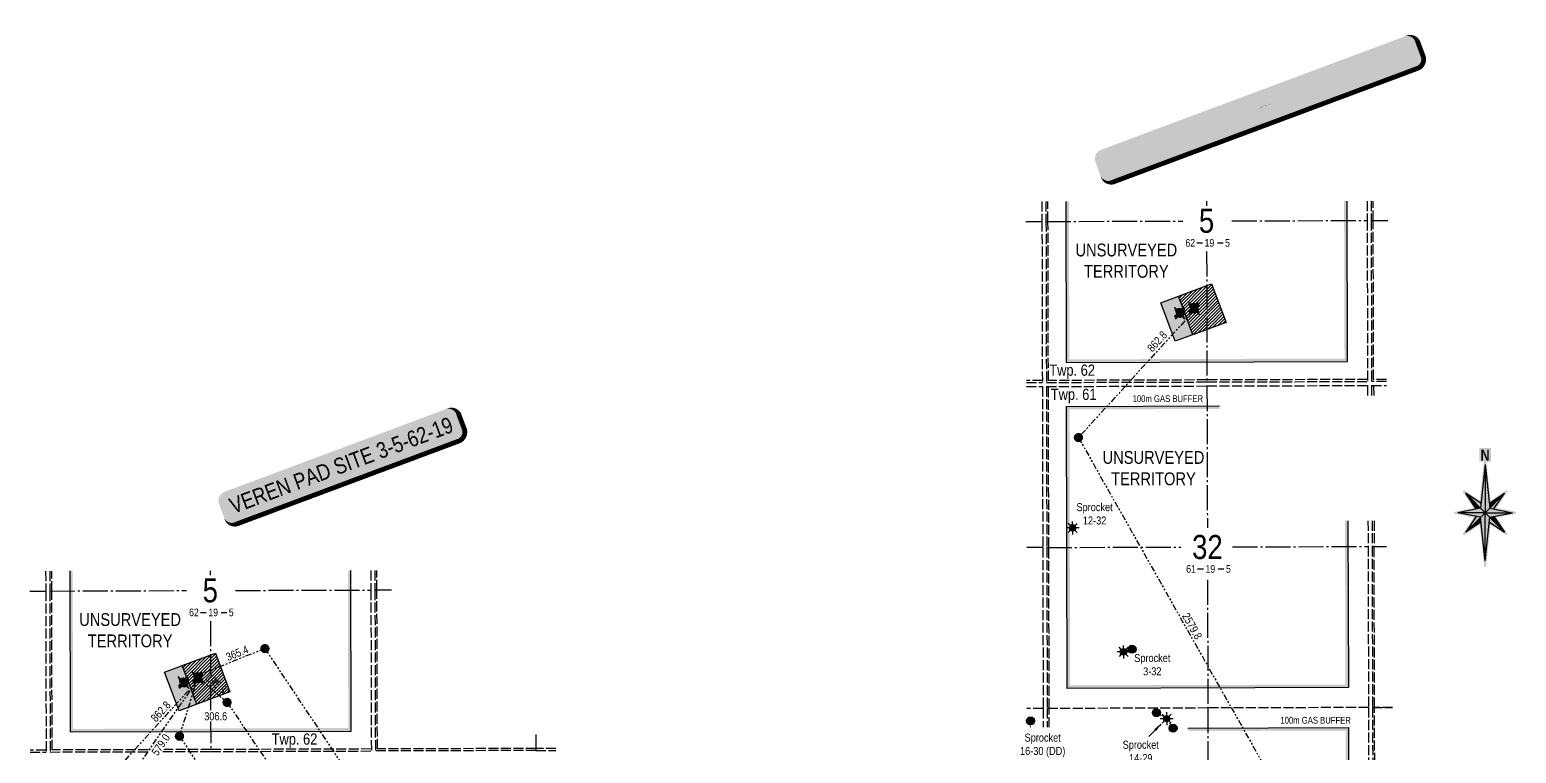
# Model space of a CAD drawing. Extents: x 508832 to 545988, y 6015023 to 6034705.
# Drawn here: x 520842 to 528270, y 6025108 to 6028722 of the extents above; entities that cross this region are included whole.
import ezdxf
from ezdxf.enums import TextEntityAlignment as Align

# ---------------------------------------------------------------- set-up
doc = ezdxf.new("R2018")
doc.units = 0
doc.header["$LTSCALE"] = 5
for name, pattern in [('foc-DOT', [1, 0.2, -0.8]), ('foc-DRILLPATH', [14.75, 6, -1.75, 1.75, -1.75, 1.75, -1.75]), ('foc-QUARTERLINE', [33, 25, -3, 2, -3]), ('foc-TRAV', [1.875, 1.25, -0.625]), ('foc-UNSURVEYED', [12.5, 10, -2.5])]:
    doc.linetypes.add(name, pattern=pattern)
for name, color, linetype in [('10', 1, 'Continuous'), ('9', 3, 'Continuous'), ('ABADATA-DRILL', 8, 'foc-DOT'), ('ABADATA-DRILL-T', 8, 'Continuous'), ('AS-TARGET-GAS', 182, 'Continuous'), ('AS-TARGET-GAS-H', 181, 'Continuous'), ('AS-UNDERLAY-H', 141, 'Continuous'), ('CG-NORTH', 7, 'Continuous'), ('D-TXT', 7, 'Continuous'), ('DETAIL-HZ-Existing', 8, 'foc-DOT'), ('L-BD', 7, 'Continuous'), ('L-MON', 1, 'Continuous'), ('L-QSEC', 8, 'foc-QUARTERLINE'), ('L-SECLBL', 7, 'Continuous'), ('L-UNS-T', 3, 'Continuous'), ('L-USEC', 7, 'foc-UNSURVEYED'), ('P-PDRILLPATH', 12, 'foc-DRILLPATH'), ('P-PROPOSED', 10, 'Continuous'), ('P-PROPOSED-EXISTING-H', 59, 'Continuous'), ('P-PROPOSED-H', 21, 'Continuous'), ('P-TRAV', 4, 'foc-TRAV')]:
    doc.layers.add(name, color=color, linetype=linetype)
doc.styles.add('80', font='ARIALN.TTF', dxfattribs={"height": 10})
doc.styles.add('80CG', font='ARIALN.TTF', dxfattribs={"height": 10})
doc.styles.add('80L', font='ARIALN.TTF', dxfattribs={"height": 10})
doc.styles.add('BOLD', font='ARIALNB.TTF')
doc.styles.add('SIMPLEX', font='ARIALN.TTF')
doc.styles.get("Standard").update_dxf_attribs({"font": 'ARIALN.TTF'})
doc.dimstyles.new('Compass 5 000', dxfattribs={"dimscale": 5, "dimtxt": 9, "dimasz": 2, "dimexe": 0.2, "dimexo": 0.0625, "dimgap": 0.5, "dimtad": 0, "dimtih": 1, "dimtoh": 1, "dimzin": 0, "dimdsep": 46, "dimtxsty": '80CG', "dimcen": 0.1, "dimse1": 1, "dimse2": 1, "dimclrd": 256, "dimclrt": 256, "dimaunit": 1, "dimadec": 4, "dimazin": 0, "dimtfac": 0.06, "dimtofl": 0, "dimtmove": 0, "dimatfit": 1, "dimfxl": 0.2, "dimtolj": 1, "dimtzin": 0, "dimlwd": -1, "dimarcsym": 0})

# ---------------------------------------------------------------- blocks, each defined once
blk = doc.blocks.new('L-SECLBL')
at = {"layer": '9', "color": 7}
for p, q in [((-5.1, -27.8), (-12.3, -27.8)), ((20.7, -27.8), (13.5, -27.8))]:
    blk.add_line(p, q, dxfattribs=at)
at = {"layer": '10', "color": 2, "style": 'SIMPLEX'}
blk.add_attdef('SEC', text='', height=30, dxfattribs=at).set_placement((0, 0), align=Align.MIDDLE)
at = {"layer": '10', "color": 5, "style": '80L'}
blk.add_attdef('TWP', text='', height=9.5, dxfattribs=at).set_placement((-14.4, -27.4), align=Align.MIDDLE_RIGHT)
blk.add_attdef('RGE', text='', height=9.5, dxfattribs=at).set_placement((3.6, -27.4), align=Align.MIDDLE_CENTER)
blk.add_attdef('MER', text='', height=9.5, dxfattribs=at).set_placement((23.2, -27.4), align=Align.MIDDLE_LEFT)
blk = doc.blocks.new('*U69')
h = blk.add_hatch(color=255)
edge = h.paths.add_edge_path()
edge.add_line((-74, -11.5), (74, -11.5))
edge.add_arc((74, -5.5), 6, 270, 360)
edge.add_line((80, -5.5), (80, 4))
edge.add_arc((74, 4), 6, 0, 90)
edge.add_line((74, 10), (-74, 10))
edge.add_arc((-74, 4), 6, 90, 180)
edge.add_line((-80, 4), (-80, -5.5))
edge.add_arc((-74, -5.5), 6, 180, 270)
at = {"color": 14, "flags": 128}
blk.add_lwpolyline([(-74, -11.5, 3, 3, 0), (74, -11.5, 3, 3, 0.414214), (80, -5.5, 3, 3, 0), (80, 4, 3, 0, 0.414214), (74, 10, 0, 0, 0), (-74, 10, 0, 0, 0.414214), (-80, 4, 0, 0, 0), (-80, -5.5, 0, 3, 0.414214)], format="xyseb", close=True, dxfattribs=at)
at = {"insert": (0, 0), "char_height": 10, "attachment_point": 5, "style": '80'}
blk.add_mtext_dynamic_manual_height_columns('\\pxqc;{\\C14;VEREN PAD SITE 3-5-62-19}', width=412.2262, gutter_width=45, heights=[0], dxfattribs=at)
blk = doc.blocks.new('plbh')
at = {"layer": 'L-MON'}
h = blk.add_hatch(color=255, dxfattribs=at)
h.dxf.hatch_style = 1
edge = h.paths.add_edge_path()
edge.add_arc((0, 0), 1.16, 0, 360)
h = blk.add_hatch(color=256, dxfattribs=at)
h.dxf.hatch_style = 1
h.paths.add_polyline_path([(0.96, 0, 1), (-0.96, 0, 1)])
h.paths.add_polyline_path([(0.91, 0, 1), (-0.91, 0, 1)], flags=16)
h = blk.add_hatch(color=256, dxfattribs=at)
h.dxf.hatch_style = 1
h.paths.add_polyline_path([(0.45, 0, 1), (-0.45, 0, 1)])
h.paths.add_polyline_path([(0.4, 0, 1), (-0.4, 0, 1)], flags=16)
at = {"layer": 'L-MON', "color": 240}
for radius in [0.96, 0.91, 0.45, 0.4]:
    blk.add_circle((0, 0), radius, dxfattribs=at)
blk = doc.blocks.new('NORTH')
h = blk.add_hatch(color=141)
h.dxf.hatch_style = 1
edge = h.paths.add_edge_path()
edge.add_line((-2.5, 97.8), (-11.3, 97.8))
edge.add_line((-11.3, 97.8), (-11.3, 124.5))
edge.add_line((-11.3, 124.5), (11.4, 124.5))
edge.add_line((11.4, 124.5), (11.4, 97.8))
edge.add_line((11.4, 97.8), (2.5, 97.8))
edge.add_line((2.5, 97.8), (10.4, 22.8))
edge.add_line((10.4, 22.8), (39.9, 42.7))
edge.add_arc((41, 41), 2, -34, 124, ccw=False)
edge.add_line((42.7, 39.9), (22, 9.2))
edge.add_line((22, 9.2), (58.3, 2))
edge.add_arc((57.9, 0), 2, -78.6499, 78.6499, ccw=False)
edge.add_line((58.3, -2), (22, -9.2))
edge.add_line((22, -9.2), (42.7, -39.9))
edge.add_arc((41, -41), 2, -124, 34, ccw=False)
edge.add_line((39.9, -42.7), (10.4, -22.8))
edge.add_line((10.4, -22.8), (2, -102.6))
edge.add_arc((0, -102.4), 2, 186, 354, ccw=False)
edge.add_line((-2, -102.6), (-10.4, -22.8))
edge.add_line((-10.4, -22.8), (-39.9, -42.7))
edge.add_arc((-41, -41), 2, 146, 304, ccw=False)
edge.add_line((-42.7, -39.9), (-22, -9.2))
edge.add_line((-22, -9.2), (-58.3, -2))
edge.add_arc((-57.9, 0), 2, 101.3501, 258.6499, ccw=False)
edge.add_line((-58.3, 2), (-22, 9.2))
edge.add_line((-22, 9.2), (-42.7, 39.9))
edge.add_arc((-41, 41), 2, 56, 214, ccw=False)
edge.add_line((-39.9, 42.7), (-10.4, 22.8))
edge.add_line((-10.4, 22.8), (-2.5, 97.8))
at = {"linetype": 'Continuous'}
for points in [[(0, 92.8), (-8.8, 8.8), (0, 0)], [(-37.3, 37.3), (-17, 7.2), (-8.8, 8.8)], [(37.3, 37.3), (7.9, 17.5), (8.8, 8.8)], [(0, 0), (-52.8, 0), (-8.8, -8.8)], [(8.8, 8.8), (0, 0), (52.8, 0)], [(8.8, -8.8), (0, 0), (0, -92.8)], [(-7.9, -17.5), (-8.8, -8.8), (-37.3, -37.3)], [(17, -7.2), (8.8, -8.8), (37.3, -37.3)]]:
    blk.add_hatch(color=14, dxfattribs=at).paths.add_polyline_path(points)
at = {"color": 14, "linetype": 'Continuous'}
for p, q in [((0, 92.8), (-8.8, 8.8)), ((0, 92.8), (0, 0)), ((0, 92.8), (8.8, 8.8)), ((0, 0), (-37.3, 37.3)), ((-17, 7.2), (-37.3, 37.3)), ((-7.9, 17.5), (-37.3, 37.3)), ((0, 0), (37.3, 37.3)), ((7.9, 17.5), (37.3, 37.3)), ((17, 7.2), (37.3, 37.3)), ((-8.8, 8.8), (-52.8, 0)), ((0, 0), (-52.8, 0)), ((0, 0), (-37.3, -37.3)), ((0, 0), (37.3, -37.3)), ((0, -92.8), (0, 0)), ((0, 0), (52.8, 0)), ((8.8, 8.8), (52.8, 0)), ((-8.8, -8.8), (-52.8, 0)), ((-17, -7.2), (-37.3, -37.3)), ((-7.9, -17.5), (-37.3, -37.3)), ((0, -92.8), (-8.8, -8.8)), ((0, -92.8), (8.8, -8.8)), ((7.9, -17.5), (37.3, -37.3)), ((8.8, -8.8), (52.8, 0)), ((16.9, -7), (17, -7.2)), ((17, -7.2), (37.3, -37.3))]:
    blk.add_line(p, q, dxfattribs=at)
at = {"color": 14, "style": 'BOLD'}
blk.add_text('N', height=21.1, dxfattribs=at).set_placement((0, 110.6), align=Align.MIDDLE_CENTER)
blk = doc.blocks.new('GAS')
h = blk.add_hatch(color=255)
h.dxf.hatch_style = 1
edge = h.paths.add_edge_path()
edge.add_arc((0, 0), 0.9, 0, 360)
for p, q in [((-0.81, 0), (-1.62, 0)), ((-0.57, 0.57), (-1.14, 1.14)), ((0, 0.81), (0, 1.62)), ((0.57, 0.57), (1.14, 1.14)), ((1.62, 0), (0.81, 0)), ((-0.57, -0.57), (-1.14, -1.14)), ((0, -0.81), (0, -1.62)), ((1.14, -1.14), (0.57, -0.57))]:
    blk.add_line(p, q)
blk.add_circle((0, 0), 0.8)
blk = doc.blocks.new('*U80')
h = blk.add_hatch(color=255)
edge = h.paths.add_edge_path()
edge.add_line((-101.5, -11.5), (101.5, -11.5))
edge.add_arc((101.5, -5.5), 6, 270, 360)
edge.add_line((107.5, -5.5), (107.5, 4))
edge.add_arc((101.5, 4), 6, 0, 90)
edge.add_line((101.5, 10), (-101.5, 10))
edge.add_arc((-101.5, 4), 6, 90, 180)
edge.add_line((-107.5, 4), (-107.5, -5.5))
edge.add_arc((-101.5, -5.5), 6, 180, 270)
at = {"color": 14, "flags": 128}
blk.add_lwpolyline([(-101.5, -11.5, 3, 3, 0), (101.5, -11.5, 3, 3, 0.414214), (107.5, -5.5, 3, 3, 0), (107.5, 4, 3, 0, 0.414214), (101.5, 10, 0, 0, 0), (-101.5, 10, 0, 0, 0.414214), (-107.5, 4, 0, 0, 0), (-107.5, -5.5, 0, 3, 0.414214)], format="xyseb", close=True, dxfattribs=at)
at = {"color": 14, "lineweight": 30, "flags": 104}
blk.add_attdef('ENTER_TEXT', text='', height=10, dxfattribs=at).set_placement((0, 0), align=Align.MIDDLE_CENTER)
blk = doc.blocks.new('WC')
at = {"layer": 'L-MON'}
h = blk.add_hatch(color=255, dxfattribs=at)
h.dxf.hatch_style = 1
edge = h.paths.add_edge_path()
edge.add_arc((0, 0), 0.9, 0, 360)
at = {"layer": 'L-MON', "color": 240, "flags": 128}
for points in [[(-0.62, 0.5), (-1.23, 1.12)], [(0.52, 0.61), (1.13, 1.21)], [(-1.18, -1.18), (-0.56, -0.57)], [(1.16, -1.18), (0.56, -0.57)]]:
    blk.add_lwpolyline(points, dxfattribs=at)
at = {"layer": 'L-MON', "color": 240}
for radius in [0.8, 0.373]:
    blk.add_circle((0, 0), radius, dxfattribs=at)
blk = doc.blocks.new('BH-Existing')
at = {"layer": 'DETAIL-HZ-Existing'}
h = blk.add_hatch(color=256, dxfattribs=at)
h.dxf.hatch_style = 1
edge = h.paths.add_edge_path()
edge.add_arc((0, 0), 0.5, 0, 360)
at = {"layer": 'AS-UNDERLAY-H'}
blk.add_circle((0, 0), 0.5, dxfattribs=at)

msp = doc.modelspace()

# ---------------------------------------------------------------- hatches: boundary and pattern name
at = {"layer": 'AS-TARGET-GAS-H'}
h = msp.add_hatch(color=256, dxfattribs=at)
h.dxf.hatch_style = 1
h.paths.add_polyline_path([(526035.016, 6027864.675), (526036.961, 6027075.538), (527412.192, 6027079.893), (527409.976, 6027866.148), (527424.968, 6027866.19), (527427.226, 6027064.949), (526022.006, 6027060.498), (526020.024, 6027864.638)], flags=17)
h = msp.add_hatch(color=256, dxfattribs=at)
h.dxf.hatch_style = 1
h.paths.add_polyline_path([(526787.298, 6026827.927), (526787.298, 6026842.919), (526022.548, 6026840.497), (526026.018, 6025431.998), (526040.972, 6025447.109), (526037.577, 6026825.553)])
h.paths.add_polyline_path([(527429.467, 6026269.532), (527414.475, 6026269.532), (527416.781, 6025451.291), (526040.973, 6025446.878), (526026.018, 6025431.838), (527431.815, 6025436.347)])
h = msp.add_hatch(color=256, dxfattribs=at)
h.dxf.hatch_style = 1
h.paths.add_polyline_path([(521056.681, 6026018.699), (521058.626, 6025229.561), (522433.857, 6025233.917), (522431.642, 6026020.172), (522446.634, 6026020.214), (522448.891, 6025218.973), (521043.672, 6025214.522), (521041.69, 6026018.662)], flags=17)
h = msp.add_hatch(color=256, dxfattribs=at)
h.dxf.hatch_style = 1
h.paths.add_polyline_path([(526629.597, 6025218.945), (527417.428, 6025221.423), (527419.37, 6024532.153), (527421.313, 6023842.797), (526631.03, 6023840.229), (526631.069, 6023825.238), (527436.347, 6023827.854), (527434.362, 6024532.195), (527432.378, 6025236.462), (526629.549, 6025233.936)])
at = {"layer": 'P-PROPOSED-EXISTING-H'}
h = msp.add_hatch(dxfattribs=at)
h.set_pattern_fill('ANSI31', color=256, scale=3.496428)
h.set_pattern_definition([(45, (14896.899, 10286.595), (-7.849704354, 7.849704354), [])])
h.paths.add_polyline_path([(526654.719, 6027198.869), (526582.734, 6027391.764), (526748.006, 6027453.441), (526819.991, 6027260.546)])
h = msp.add_hatch(dxfattribs=at)
h.set_pattern_fill('ANSI31', color=256, scale=3.496428)
h.set_pattern_definition([(45, (9918.564, 8440.618), (-7.849704354, 7.849704354), [])])
h.paths.add_polyline_path([(521676.385, 6025352.893), (521604.4, 6025545.788), (521769.672, 6025607.464), (521841.657, 6025414.569)])
at = {"layer": 'P-PROPOSED-H'}
h = msp.add_hatch(color=256, dxfattribs=at)
h.dxf.hatch_style = 1
h.paths.add_polyline_path([(526582.734, 6027391.764), (526494.433, 6027358.812), (526566.404, 6027165.956), (526654.71, 6027198.894)])
h = msp.add_hatch(color=256, dxfattribs=at)
h.dxf.hatch_style = 1
h.paths.add_polyline_path([(521604.4, 6025545.788), (521516.099, 6025512.836), (521588.069, 6025319.979), (521676.375, 6025352.918)])

# ---------------------------------------------------------------- linework, layer by layer
at = {"layer": 'ABADATA-DRILL', "flags": 128}
for points in [[(526308.099, 6025614.55), (526308.099, 6025614.55), (526308.249, 6025614.52), (526308.679, 6025614.461), (526309.458, 6025614.713), (526310.197, 6025614.985), (526310.398, 6025614.946), (526310.218, 6025614.685), (526309.959, 6025614.515), (526309.759, 6025614.414), (526309.17, 6025613.973), (526308.931, 6025613.592), (526308.502, 6025613.211), (526308.143, 6025612.82), (526308.123, 6025612.76), (526308.143, 6025612.63), (526308.153, 6025612.63), (526307.943, 6025612.669), (526307.803, 6025612.679), (526307.723, 6025612.669), (526307.464, 6025612.558), (526307.434, 6025612.538), (526307.314, 6025612.478), (526307.244, 6025612.458), (526307.114, 6025612.467), (526307.044, 6025612.577), (526307.064, 6025612.607), (526307.093, 6025612.767), (526306.972, 6025613.057), (526306.712, 6025613.396), (526306.651, 6025613.476), (526306.481, 6025613.736), (526306.451, 6025613.776), (526306.39, 6025613.885), (526306.33, 6025613.985), (526306.27, 6025614.105), (526305.898, 6025614.634), (526305.748, 6025614.774), (526305.637, 6025615.003), (526305.557, 6025615.293), (526305.516, 6025615.513), (526305.506, 6025615.583), (526305.506, 6025615.673), (526305.705, 6025615.914), (526305.805, 6025615.994), (526305.964, 6025616.194), (526306.184, 6025616.505), (526306.204, 6025616.535), (526306.343, 6025616.745), (526306.363, 6025616.825), (526306.502, 6025617.166), (526306.532, 6025617.216), (526306.611, 6025617.346), (526306.691, 6025617.466), (526306.85, 6025617.807), (526306.89, 6025617.917), (526306.999, 6025618.227), (526307.029, 6025618.317), (526307.368, 6025618.658), (526307.808, 6025618.849), (526307.928, 6025618.899), (526307.938, 6025618.909), (526308.037, 6025618.92), (526308.287, 6025618.96), (526308.397, 6025619.001), (526308.527, 6025619.071), (526308.667, 6025618.951), (526308.888, 6025618.602), (526309.42, 6025617.773), (526309.44, 6025617.753), (526310.143, 6025616.815), (526310.283, 6025616.625), (526310.464, 6025616.496), (526310.794, 6025616.437), (526311.264, 6025616.418), (526311.794, 6025616.429), (526312.354, 6025616.491), (526312.923, 6025616.582), (526313.523, 6025616.694), (526314.193, 6025616.845), (526314.922, 6025617.087), (526315.721, 6025617.399), (526315.821, 6025617.439), (526316.57, 6025617.771), (526317.429, 6025618.144), (526318.199, 6025618.486), (526318.928, 6025618.857), (526319.706, 6025619.319), (526320.565, 6025619.832), (526321.544, 6025620.314), (526322.563, 6025620.707), (526323.562, 6025621.079), (526324.191, 6025621.321), (526325.29, 6025621.714), (526326.499, 6025622.177), (526327.828, 6025622.73), (526329.276, 6025623.304), (526330.815, 6025623.868), (526332.424, 6025624.392), (526334.063, 6025624.816), (526335.662, 6025625.14), (526337.191, 6025625.424), (526338.66, 6025625.708), (526340.059, 6025626.021), (526341.349, 6025626.364), (526342.538, 6025626.688), (526343.447, 6025626.94), (526343.627, 6025626.99), (526344.596, 6025627.293), (526345.476, 6025627.545), (526346.285, 6025627.767), (526346.595, 6025627.848), (526346.995, 6025627.959), (526347.624, 6025628.091), (526348.154, 6025628.162), (526348.374, 6025628.182), (526348.604, 6025628.203), (526349.234, 6025628.195), (526349.414, 6025628.165), (526349.584, 6025628.105), (526349.764, 6025628.006), (526349.895, 6025627.896), (526349.975, 6025627.827), (526350.266, 6025627.587), (526350.506, 6025627.388)], [(526523.506, 6025280.679), (526523.486, 6025280.709), (526523.366, 6025280.889), (526522.964, 6025281.418), (526522.543, 6025281.897), (526521.52, 6025282.904), (526520.238, 6025283.771), (526518.847, 6025284.327), (526517.555, 6025284.834), (526516.354, 6025285.551), (526515.211, 6025286.358), (526513.93, 6025287.064), (526512.578, 6025287.631), (526511.227, 6025288.117), (526509.826, 6025288.604), (526508.294, 6025289.21), (526506.772, 6025289.906), (526505.34, 6025290.662), (526503.878, 6025291.508), (526502.426, 6025292.415), (526500.983, 6025293.341), (526499.361, 6025294.297), (526497.478, 6025295.442), (526495.444, 6025296.767), (526493.441, 6025298.091), (526491.347, 6025299.516), (526489.063, 6025301.08), (526486.639, 6025302.654), (526484.285, 6025304.128), (526481.541, 6025305.801), (526479.208, 6025307.064), (526472.028, 6025310.686)], [(525842.713, 6025238.729), (525842.716, 6025238.967), (525842.886, 6025243.217), (525843.076, 6025247.248), (525843.167, 6025250.858), (525843.21, 6025253.978), (525843.243, 6025256.658), (525843.245, 6025259.888), (525843.249, 6025262.498), (525843.142, 6025265.188), (525843.132, 6025265.338), (525843.123, 6025268.858), (525843.221, 6025269.828)], [(526523.506, 6025280.679), (526523.476, 6025280.709), (526523.386, 6025280.819), (526523.235, 6025280.999), (526523.025, 6025281.238), (526523.005, 6025281.248), (526522.764, 6025281.417), (526522.524, 6025281.377), (526522.355, 6025281.216), (526522.305, 6025281.126), (526522.156, 6025280.846), (526522.076, 6025280.676), (526521.817, 6025280.195), (526521.509, 6025279.724), (526521.15, 6025279.273), (526520.781, 6025278.892), (526520.731, 6025278.842), (526520.322, 6025278.391), (526519.953, 6025277.91), (526519.625, 6025277.409), (526519.416, 6025277.009), (526519.336, 6025276.868), (526518.967, 6025276.357), (526518.479, 6025275.896), (526517.87, 6025275.485), (526517.28, 6025275.193), (526517.141, 6025275.123), (526516.471, 6025274.821), (526515.932, 6025274.57), (526515.542, 6025274.388), (526515.333, 6025274.278), (526515.293, 6025274.258), (526515.113, 6025274.207), (526514.943, 6025274.227), (526514.803, 6025274.317), (526514.692, 6025274.456), (526514.672, 6025274.486), (526514.622, 6025274.706), (526514.661, 6025274.976), (526514.81, 6025275.287), (526515.009, 6025275.587), (526515.049, 6025275.647), (526515.258, 6025276.168), (526515.376, 6025276.918), (526515.403, 6025277.908), (526515.351, 6025278.928), (526515.33, 6025279.128), (526515.217, 6025280.368), (526515.084, 6025281.507), (526514.931, 6025282.557), (526514.789, 6025283.367), (526514.769, 6025283.497), (526514.567, 6025284.286), (526514.315, 6025284.885), (526514.034, 6025285.305), (526513.754, 6025285.514), (526513.704, 6025285.534), (526513.413, 6025285.733), (526513.222, 6025285.993), (526513.132, 6025286.302), (526513.131, 6025286.602), (526513.131, 6025286.662), (526513.19, 6025287.023), (526513.289, 6025287.353), (526513.418, 6025287.643), (526513.548, 6025287.863), (526513.577, 6025287.904), (526513.617, 6025288.004), (526513.988, 6025287.785), (526514.058, 6025287.725), (526514.619, 6025287.106), (526515.011, 6025286.547), (526516.396, 6025284.471), (526517.29, 6025283.183), (526518.313, 6025281.716), (526520.672, 6025278.552), (526523.13, 6025275.288), (526524.635, 6025273.312), (526526.883, 6025270.358), (526529.02, 6025267.523), (526531.579, 6025264.34), (526534.117, 6025261.147), (526536.294, 6025258.422), (526538.4, 6025255.928), (526540.347, 6025253.553), (526542.443, 6025251.008), (526544.67, 6025248.264), (526546.707, 6025245.639), (526548.463, 6025243.344), (526549.888, 6025241.437), (526550.992, 6025239.94), (526551.845, 6025238.843), (526552.517, 6025238.054), (526553.058, 6025237.486), (526553.509, 6025237.067), (526553.88, 6025236.748), (526554.171, 6025236.509), (526554.461, 6025236.339), (526554.742, 6025236.21), (526555.042, 6025236.101), (526555.352, 6025235.962), (526555.703, 6025235.723), (526555.964, 6025235.313), (526555.936, 6025234.353), (526555.729, 6025233.383)]]:
    msp.add_lwpolyline(points, dxfattribs=at)
at = {"layer": 'AS-TARGET-GAS', "flags": 128}
for points in [[(526020.024, 6027864.638), (526022.006, 6027060.498), (527427.226, 6027064.949), (527424.968, 6027866.19)], [(527429.467, 6026269.532), (527431.815, 6025436.347), (526026.018, 6025431.838), (526022.548, 6026840.497), (526787.298, 6026842.919)], [(521041.69, 6026018.662), (521043.672, 6025214.522), (522448.891, 6025218.973), (522446.634, 6026020.214)], [(526629.549, 6025233.936), (527432.378, 6025236.462), (527434.362, 6024532.195), (527436.347, 6023827.854), (526631.069, 6023825.238)]]:
    msp.add_lwpolyline(points, dxfattribs=at)
at = {"layer": 'L-QSEC'}
for p, q in [((526722.497, 6027865.344), (526722.556, 6027842.855)), ((525820.378, 6027764.13), (525900.215, 6027764.383)), ((525920.324, 6027764.446), (526604.3, 6027766.613)), ((526848.604, 6027767.387), (527525.187, 6027769.531)), ((527545.296, 6027769.595), (527628.027, 6027769.857)), ((526723.159, 6027614.553), (526724.879, 6026962.779)), ((526724.932, 6026942.67), (526726.802, 6026234.681)), ((521744.163, 6026019.368), (521744.222, 6025996.879)), ((526727.489, 6025974.69), (526729.181, 6025334.146)), ((520842.044, 6025918.154), (520921.88, 6025918.406)), ((520941.989, 6025918.47), (521625.966, 6025920.637)), ((521870.27, 6025921.411), (522546.852, 6025923.555)), ((522566.962, 6025923.619), (522649.693, 6025923.881)), ((521744.824, 6025768.577), (521745.52, 6025504.995)), ((521745.67, 6025448.312), (521746.544, 6025116.803)), ((523371.564, 6025201.062), (523371.801, 6025121.927))]:
    msp.add_line(p, q, dxfattribs=at)
at = {"layer": 'L-QSEC', "flags": 128}
for points in [[(525904.231, 6026135.786), (525824.394, 6026135.533)], [(525924.34, 6026135.835), (526595.008, 6026137.979)], [(526852.006, 6026138.8), (527529.776, 6026140.966)], [(527549.885, 6026141.022), (527622.706, 6026141.255)], [(526729.181, 6025334.146), (526731.115, 6024602.19)]]:
    msp.add_lwpolyline(points, dxfattribs=at)
at = {"layer": 'L-USEC'}
for p, q in [((525899.969, 6027864.328), (525900.215, 6027764.383)), ((525920.078, 6027864.392), (525920.324, 6027764.446)), ((525930.374, 6027764.478), (525930.128, 6027864.424)), ((527524.914, 6027866.472), (527525.187, 6027769.531)), ((527545.023, 6027866.5), (527545.296, 6027769.595)), ((527555.346, 6027769.626), (527555.074, 6027866.514)), ((525900.215, 6027764.383), (525902.197, 6026960.172)), ((525920.324, 6027764.446), (525922.306, 6026960.236)), ((525932.332, 6026970.318), (525930.374, 6027764.478)), ((527525.187, 6027769.531), (527527.453, 6026965.32)), ((527545.296, 6027769.595), (527547.562, 6026965.363)), ((527557.584, 6026975.465), (527555.346, 6027769.626)), ((525902.173, 6026970.222), (525822.336, 6026969.97)), ((525822.361, 6026959.92), (525902.197, 6026960.172)), ((525822.411, 6026939.811), (525902.247, 6026940.063)), ((525902.247, 6026940.063), (525904.231, 6026135.786)), ((525922.306, 6026960.236), (526724.868, 6026962.779)), ((525922.356, 6026940.127), (526724.932, 6026942.67)), ((525922.356, 6026940.127), (525924.34, 6026135.835)), ((526724.853, 6026972.828), (525932.332, 6026970.318)), ((525934.39, 6026135.883), (525932.406, 6026940.159)), ((527527.425, 6026975.369), (526724.853, 6026972.828)), ((526724.868, 6026962.779), (527527.453, 6026965.32)), ((526724.932, 6026942.67), (527527.51, 6026945.211)), ((527527.51, 6026945.211), (527527.671, 6026888.235)), ((527622.706, 6026965.601), (527547.562, 6026965.363)), ((527547.619, 6026945.274), (527622.706, 6026945.511)), ((527547.619, 6026945.274), (527547.78, 6026888.235)), ((527622.706, 6026975.672), (527557.584, 6026975.465)), ((527557.674, 6026945.286), (527557.835, 6026888.235)), ((527529.414, 6026269.532), (527529.776, 6026140.966)), ((527549.523, 6026269.532), (527549.885, 6026141.022)), ((527559.578, 6026269.532), (527559.94, 6026141.051)), ((525904.231, 6026135.786), (525906.214, 6025331.508)), ((525924.337, 6026135.835), (525926.32, 6025331.572)), ((525936.373, 6025331.605), (525934.39, 6026135.883)), ((527529.776, 6026140.966), (527532.042, 6025336.722)), ((527549.882, 6026141.022), (527552.148, 6025336.778)), ((520921.635, 6026018.352), (520921.88, 6025918.407)), ((520941.744, 6026018.416), (520941.989, 6025918.47)), ((520952.039, 6025918.502), (520951.794, 6026018.448)), ((522546.58, 6026020.496), (522546.852, 6025923.555)), ((522566.689, 6026020.524), (522566.962, 6025923.619)), ((522577.012, 6025923.65), (522576.739, 6026020.538)), ((520921.88, 6025918.407), (520923.863, 6025114.196)), ((520941.989, 6025918.47), (520943.972, 6025114.259)), ((520953.998, 6025124.341), (520952.039, 6025918.502)), ((522546.852, 6025923.555), (522549.119, 6025119.343)), ((522566.962, 6025923.619), (522569.228, 6025119.386)), ((522579.25, 6025129.489), (522577.012, 6025923.65)), ((525906.214, 6025331.508), (525824.482, 6025331.246)), ((525906.214, 6025331.508), (525906.442, 6025238.933)), ((526729.181, 6025334.146), (525926.32, 6025331.572)), ((525926.32, 6025331.572), (525926.548, 6025238.997)), ((525936.601, 6025239.029), (525936.373, 6025331.605)), ((526729.181, 6025334.146), (526629.235, 6025333.826)), ((527532.042, 6025336.722), (526729.181, 6025334.146)), ((527652.094, 6025337.107), (527552.148, 6025336.786)), ((527552.148, 6025336.786), (527652.094, 6025337.107)), ((527552.148, 6025336.778), (527553.281, 6024934.656)), ((520923.838, 6025124.246), (520844.002, 6025123.994)), ((520844.027, 6025113.944), (520923.863, 6025114.196)), ((520943.972, 6025114.259), (521746.534, 6025116.803)), ((521746.518, 6025126.852), (520953.998, 6025124.341)), ((522549.09, 6025129.393), (521746.518, 6025126.852)), ((521746.534, 6025116.803), (522549.119, 6025119.343)), ((523371.801, 6025121.927), (522569.228, 6025119.386)), ((523371.769, 6025131.998), (522579.25, 6025129.489)), ((523471.715, 6025132.314), (523371.769, 6025131.998)), ((523371.796, 6025121.945), (523471.745, 6025122.261))]:
    msp.add_line(p, q, dxfattribs=at)
for points in [[(527562.201, 6025336.818), (527559.935, 6026141.061)], [(527532.042, 6025336.722), (527533.175, 6024934.599), (527534.308, 6024532.477)], [(527564.466, 6024532.573), (527563.334, 6024934.697), (527562.201, 6025336.818)]]:
    msp.add_lwpolyline(points, dxfattribs=at)
at = {"layer": 'P-PDRILLPATH', "flags": 128}
for points in [[(526663.738, 6027322.163), (526082.645, 6026685.033)], [(526082.645, 6026685.033), (527352.619, 6024441.083), (527926.597, 6022703.12)], [(522017.314, 6025631.018), (521678.526, 6025494.615)], [(522017.314, 6025631.018), (524047.273, 6022583.069)], [(521685.403, 6025476.187), (521104.31, 6024839.057)], [(521683.684, 6025480.794), (521354.31, 6025005.048), (522688.286, 6022938.089), (523284.263, 6021180.126)], [(521590.311, 6025193.038), (521681.965, 6025485.401)], [(521828.312, 6025362.029), (521680.245, 6025490.008)], [(521828.312, 6025362.029), (523651.277, 6022667.076), (524031.261, 6021563.095)], [(521590.311, 6025193.038), (523238.28, 6022714.084), (523745.258, 6021127.115)]]:
    msp.add_lwpolyline(points, dxfattribs=at)
at = {"layer": 'P-PROPOSED', "flags": 128}
for points in [[(526566.404, 6027165.956), (526494.433, 6027358.812), (526748.006, 6027453.441), (526819.991, 6027260.546)], [(526654.719, 6027198.869), (526582.734, 6027391.764), (526748.006, 6027453.441), (526819.991, 6027260.546)], [(521588.069, 6025319.979), (521516.099, 6025512.836), (521769.672, 6025607.464), (521841.657, 6025414.569)], [(521676.385, 6025352.893), (521604.4, 6025545.788), (521769.672, 6025607.464), (521841.657, 6025414.569)]]:
    msp.add_lwpolyline(points, close=True, dxfattribs=at)
at = {"layer": 'P-TRAV'}
for p, q in [((526654.719, 6027198.869), (526582.734, 6027391.764)), ((521676.385, 6025352.893), (521604.4, 6025545.788))]:
    msp.add_line(p, q, dxfattribs=at)

# ---------------------------------------------------------------- block references
ref = msp.add_blockref('*U80', (526984.004, 6028331.398), dxfattribs=dict(xscale=7.995501707459998, yscale=7.995501707459998, zscale=7.995501707459998, rotation=20.46460432214683))
lines = msp.add_mtext('VRN HZ FC658A KAYBOBS 5-21-61-19', dxfattribs={"color": 14, "insert": (526984.004, 6028331.398), "char_height": 2.5, "attachment_point": 1, "rotation": 20.4646043})
ref.add_attrib('ENTER_TEXT', '', (526984.004, 6028331.398), dxfattribs={"flags": 12}).embed_mtext(lines)
at = {"xscale": 7.995701400107453, "yscale": 7.995701400107453, "zscale": 7.995701400107453, "rotation": 20.46460432218798}
msp.add_blockref('*U69', (522398.621, 6026546.382), dxfattribs=at)
at = {"layer": 'ABADATA-DRILL-T'}
for p, xscale, yscale, zscale in [((526053.683, 6026233.71), 19.98920402686498, 19.98920402686498, 19.98920402686498), ((526308.099, 6025614.55), 19.989254, 19.989254, 19.989254), ((526523.502, 6025280.678), 20, 20, 20)]:
    msp.add_blockref('GAS', p, dxfattribs=dict(at, xscale=xscale, yscale=yscale, zscale=zscale))
at = {"layer": 'CG-NORTH', "xscale": 2.598596523492436, "yscale": 2.598596523492436, "zscale": 2.598596523492436}
msp.add_blockref('NORTH', (528114.802, 6026309.685), dxfattribs=at)
at = {"layer": 'DETAIL-HZ-Existing'}
for p, xscale, yscale, zscale in [((526350.506, 6025627.388), 39.97850800000001, 39.97850800000001, 39.97850800000001), ((526472.028, 6025310.686), 40, 40, 40), ((525843.221, 6025269.828), 40, 40, 40), ((526555.729, 6025233.383), 40, 40, 40)]:
    msp.add_blockref('BH-Existing', p, dxfattribs=dict(at, xscale=xscale, yscale=yscale, zscale=zscale))
at = {"layer": 'L-MON', "color": 2, "linetype": 'Continuous', "xscale": 19.989254, "yscale": 19.989254, "zscale": 19.989254}
for p in [(526586.632, 6027314.383), (526588.35, 6027309.776), (526590.062, 6027305.166), (526591.786, 6027300.561), (521608.297, 6025468.407), (521610.016, 6025463.799), (521611.728, 6025459.19), (521613.452, 6025454.585)]:
    msp.add_blockref('WC', p, dxfattribs=at)
at = {"layer": 'L-MON'}
for p, xscale, yscale, zscale in [((526656.845, 6027340.607), 20, 20, 20), ((526656.861, 6027340.591), 19.989254, 19.989254, 19.989254), ((526658.564, 6027336), 20, 20, 20), ((526658.58, 6027335.984), 19.989254, 19.989254, 19.989254), ((526660.284, 6027331.393), 20, 20, 20), ((526660.299, 6027331.377), 19.989254, 19.989254, 19.989254), ((526662.003, 6027326.786), 20, 20, 20), ((526662.018, 6027326.77), 19.989254, 19.989254, 19.989254), ((526663.738, 6027322.163), 19.989254, 19.989254, 19.989254), ((521678.526, 6025494.615), 19.989254, 19.989254, 19.989254), ((521680.245, 6025490.008), 19.989254, 19.989254, 19.989254), ((521681.965, 6025485.401), 19.989254, 19.989254, 19.989254), ((521683.684, 6025480.794), 19.989254, 19.989254, 19.989254), ((521685.403, 6025476.187), 19.989254, 19.989254, 19.989254)]:
    msp.add_blockref('WC', p, dxfattribs=dict(at, xscale=xscale, yscale=yscale, zscale=zscale))
at = {"layer": 'L-MON', "linetype": 'Continuous', "xscale": 19.989254, "yscale": 19.989254, "zscale": 19.989254}
for p in [(526082.645, 6026685.033), (522017.314, 6025631.018)]:
    msp.add_blockref('plbh', p, dxfattribs=at)
at = {"layer": 'L-SECLBL', "color": 2}
for p, xscale, yscale, zscale, values in [((526722.756, 6027766.989), 3.989999999999988, 3.989999999999988, 3.989999999999988, {'SEC': '5', 'TWP': '62', 'RGE': '19', 'MER': '5'}), ((526727.056, 6026138.401), 3.999000000000001, 3.999000000000001, 3.999000000000001, {'SEC': '32', 'TWP': '61', 'RGE': '19', 'MER': '5'}), ((521744.422, 6025921.012), 3.989999999999988, 3.989999999999988, 3.989999999999988, {'SEC': '5', 'TWP': '62', 'RGE': '19', 'MER': '5'})]:
    msp.add_blockref('L-SECLBL', p, dxfattribs=dict(at, xscale=xscale, yscale=yscale, zscale=zscale)).add_auto_attribs(values)

# ---------------------------------------------------------------- texts
at = {"layer": 'ABADATA-DRILL-T', "attachment_point": 1, "style": '80L'}
for s, width, gutter_width, insert, char_height in [('\\pxqc;Sprocket\\P12-32', 180.97254, 200, (526072.683, 6026357.508), 39.97841), ('\\pxqc;Sprocket\\P3-32', 180.97299, 200, (526361.14, 6025603.798), 39.97851), ('\\pxqc;Sprocket\\P14-29 (DD)', 180.97299, 50, (526303.456, 6025170.559), 40)]:
    msp.add_mtext_dynamic_manual_height_columns(s, width=width, gutter_width=gutter_width, heights=[0], dxfattribs=dict(at, insert=insert, char_height=char_height))
at = {"layer": 'AS-TARGET-GAS', "char_height": 33.52718, "attachment_point": 1, "style": '80L'}
for insert in [(526353.312, 6026896.189), (527091.721, 6025289.804)]:
    msp.add_mtext_dynamic_manual_height_columns('\\pxt14;100m GAS BUFFER', width=352.14826, gutter_width=159.34, heights=[0], dxfattribs=dict(at, insert=insert))
at = {"layer": 'D-TXT', "color": 3, "char_height": 55.986, "attachment_point": 1, "style": '80L'}
for s, width, insert in [('Twp. 62', 235.19413, (525936.946, 6027049.846)), ('Twp. 61', 237.75463, (525944.501, 6026929.114)), ('Twp. 62', 235.19413, (522051.092, 6025207.083))]:
    msp.add_mtext_dynamic_manual_height_columns(s, width=width, gutter_width=189.952, heights=[0], dxfattribs=dict(at, insert=insert))
at = {"layer": 'DETAIL-HZ-Existing', "insert": (525791.731, 6025206.24), "char_height": 40, "attachment_point": 1, "style": '80L'}
msp.add_mtext_dynamic_manual_height_columns('\\pxqc;Sprocket\\P16-30 (DD)', width=224.19263, gutter_width=50, heights=[0], dxfattribs=at)
at = {"layer": 'L-BD', "linetype": 'Continuous', "style": '80L'}
for s, rotation, p in [('862.8', 47.6337, (526475.733, 6027165.355)), ('2579.8', 299.5079, (526650.642, 6025743.325)), ('365.4', 21.9307, (521878.312, 6025608.186)), ('195.8', 319.1621, (521773.833, 6025456.258)), ('862.8', 47.6337, (521496.617, 6025316.997))]:
    msp.add_text(s, height=39.9785, rotation=rotation, dxfattribs=at).set_placement(p, align=Align.MIDDLE)
at = {"layer": 'L-UNS-T', "color": 3, "char_height": 63.94962, "attachment_point": 5, "style": '80L'}
for insert in [(526321.884, 6027568.242), (526457.335, 6026531.968), (521343.55, 6025722.265)]:
    msp.add_mtext_dynamic_manual_height_columns('\\pxqc;UNSURVEYED TERRITORY', width=505.52859, gutter_width=189.952, heights=[0], dxfattribs=dict(at, insert=insert))

# ---------------------------------------------------------------- leaders
at = {"layer": 'ABADATA-DRILL-T', "linetype": 'Continuous', "path_type": 1}
msp.add_leader([(526494.834, 6025252.713), (526434.22, 6025192.138)], dimstyle='Compass 5 000', override={"dimasz": 8, "dimgap": 0.5, "dimtad": 0}, dxfattribs=at)

# ---------------------------------------------------------------- next in the draw order: texts
at = {"layer": 'L-BD', "linetype": 'Continuous', "insert": (521771.255, 6025312.837), "char_height": 39.9785, "width": 114.61778, "attachment_point": 2, "style": '80L', "bg_fill": 3, "box_fill_scale": 1.15, "bg_fill_color": 256, "bg_fill_true_color": 256, "bg_fill_transparency": 0}
msp.add_mtext('306.6', dxfattribs=at)
at = {"layer": 'L-BD', "linetype": 'Continuous', "insert": (521480.499, 6025162.247), "char_height": 39.9785, "width": 112.75412, "attachment_point": 2, "rotation": 55.3039, "style": '80L', "bg_fill": 3, "box_fill_scale": 1.15, "bg_fill_color": 256, "bg_fill_true_color": 256, "bg_fill_transparency": 0}
msp.add_mtext('579.0', dxfattribs=at)

# ---------------------------------------------------------------- next in the draw order: block references
at = {"layer": 'L-MON', "linetype": 'Continuous', "xscale": 19.989254, "yscale": 19.989254, "zscale": 19.989254}
for p in [(521828.312, 6025362.029), (521590.311, 6025193.038)]:
    msp.add_blockref('plbh', p, dxfattribs=at)

doc.saveas('drawing.dxf')
